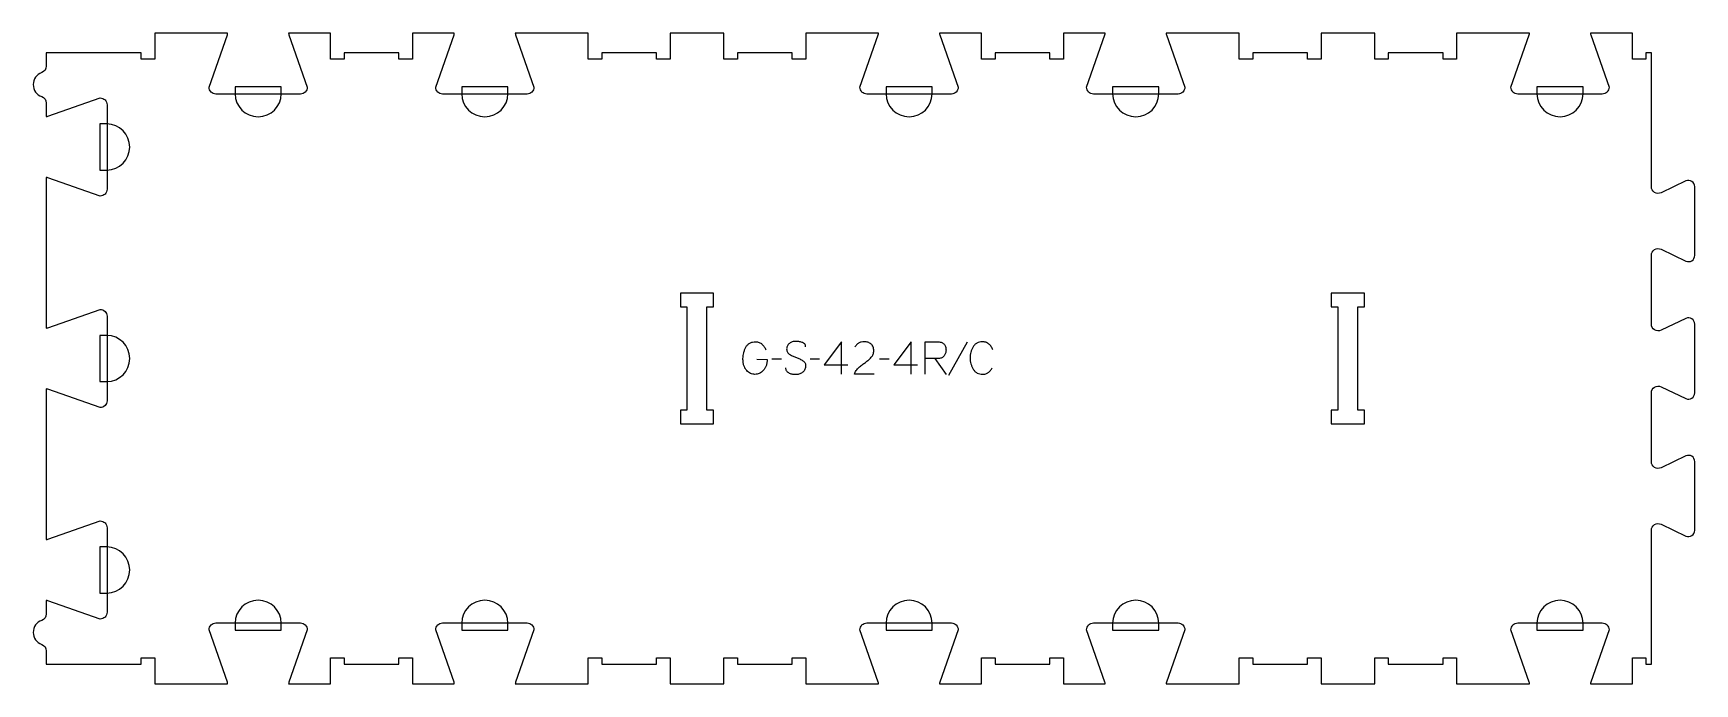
# Model space of a CAD drawing. Extents: x 0 to 1532, y 0 to 600.
import ezdxf

# ---------------------------------------------------------------- set-up
doc = ezdxf.new("R2010")
doc.units = 0
for name, color, linetype in [('1_ANYTOOL_1MMDEEP_LABELS_S', 2, 'CONTINUOUS'), ('3_ANYTOOL_CUTTHROUGH_INSID', 4, 'CONTINUOUS'), ('4_ANYTOOL_CUTTHROUGH_OUTSI', 5, 'CONTINUOUS'), ('5_ANYTOOL_HALF_MILL_9MM_IN', 3, 'CONTINUOUS')]:
    doc.layers.add(name, color=color, linetype=linetype)

msp = doc.modelspace()

# ---------------------------------------------------------------- linework, layer by layer
at = {"layer": '1_ANYTOOL_1MMDEEP_LABELS_S'}
for p, q in [((860.96561, 314.728573), (843.779896, 283.957144)), ((689.708467, 299.085716), (680.922753, 299.000001)), ((724.76561, 299.085716), (715.979896, 299.000001)), ((729.051324, 293.857144), (750.822753, 293.857144)), ((788.96561, 299.085716), (780.179896, 299.000001)), ((793.251324, 293.857144), (815.022753, 293.857144)), ((831.008467, 299.642858), (841.46561, 285.157144))]:
    msp.add_line(p, q, dxfattribs=at)
for points in [[(666.822753, 299.000001), (676.594182, 298.957144, -0.031732), (676.326071, 295.949742, -0.048764), (675.581682, 293.032144, -0.050291), (674.471969, 290.721636, -0.060119), (672.887039, 288.714287, -0.036578), (671.155019, 287.227871, -0.050793), (669.195967, 286.067858, -0.051881), (667.24295, 285.400114, -0.053919), (665.194182, 285.157144, -0.055881), (663.159034, 285.364088, -0.055271), (661.219182, 286.014287, -0.05403), (659.293206, 287.173481, -0.038531), (657.608467, 288.67143, -0.067281), (656.060754, 290.782444, -0.049165), (655.037039, 293.203573, -0.047412), (654.364112, 296.407491, -0.028075), (654.179896, 299.685716, -0.03109), (654.347422, 302.377295, -0.031496), (654.849539, 305.026787, -0.031425), (655.700411, 307.655032, -0.02824), (656.858467, 310.164287, -0.064555), (658.387271, 312.315812, -0.078906), (660.45311, 313.941073, -0.076878), (663.076711, 314.915622, -0.050594), (665.879896, 315.200001, -0.039946), (667.539457, 315.067205, -0.052714), (669.142396, 314.632144, -0.053511), (670.525593, 313.91681, -0.05153), (671.729896, 312.928573, -0.040443), (673.77012, 310.505431, -0.04035), (675.394182, 307.785716)], [(711.951324, 310.614287, 0.071867), (711.758211, 311.950894, 0.100684), (711.131682, 313.132144, 0.047558), (710.657128, 313.608595, 0.038563), (710.107128, 313.997323, 0.037928), (709.40994, 314.344791, 0.026634), (708.672753, 314.600001, 0.028461), (705.64942, 315.285984, 0.041577), (702.56561, 315.542858, 0.036938), (701.06325, 315.431719, 0.041531), (699.597753, 315.087501, 0.041583), (698.220376, 314.510293, 0.038125), (696.951324, 313.72143, 0.057611), (695.881172, 312.729526, 0.065808), (695.087039, 311.50893, 0.06469), (694.609543, 310.049375, 0.046778), (694.46561, 308.514287, 0.052235), (694.627966, 306.964445, 0.075448), (695.172753, 305.514287, 0.076671), (696.088845, 304.341234, 0.061023), (697.294182, 303.457144, 0.021951), (700.323036, 301.929798, 0.018213), (703.46561, 300.650001, -0.02405), (706.567095, 299.344539, -0.02981), (709.508467, 297.714287, -0.068439), (710.649769, 296.748356, -0.079282), (711.458467, 295.49643, -0.076308), (711.883467, 293.917748, -0.047772), (711.908467, 292.27143, -0.046243), (711.615233, 290.590471, -0.06359), (710.96561, 289.019644, -0.064671), (709.992786, 287.735455, -0.057073), (708.737039, 286.72143, -0.067522), (705.76873, 285.35852, -0.070793), (702.544182, 284.857144, -0.064027), (699.405166, 285.219659, -0.070447), (696.479896, 286.400001, -0.054374), (695.321479, 287.249634, -0.074742), (694.422753, 288.360716, -0.075199), (693.899746, 289.667094, -0.057737), (693.737039, 291.07143)], [(775.251324, 285.242858), (756.951324, 285.285716, -0.034491), (757.614103, 287.033048, -0.037732), (758.520967, 288.666073, -0.037744), (759.660262, 290.140709, -0.03482), (761.001324, 291.435716, -0.00859), (763.960549, 293.834298, -0.008791), (767.001324, 296.128573, 0.020588), (769.820613, 298.362015, 0.025206), (772.422753, 300.842858, 0.046908), (773.443348, 302.1441, 0.051091), (774.19061, 303.617858, 0.050722), (774.639343, 305.266033, 0.041139), (774.779896, 306.97143, 0.039396), (774.637251, 308.779016, 0.058519), (774.147753, 310.517858, 0.060358), (773.357195, 311.924974, 0.061397), (772.251324, 313.100001, 0.048006), (770.895367, 314.021961, 0.045901), (769.39061, 314.675001, 0.045216), (767.650549, 315.077561, 0.034258), (765.86561, 315.200001, 0.055622), (763.23104, 314.906014, 0.079896), (760.787039, 313.925001, 0.080617), (758.817651, 312.259301, 0.060287), (757.379896, 310.100001)], [(822.008467, 285.200001), (822.008467, 315.200001), (833.36561, 315.200001, -0.030274), (835.131423, 315.092986, -0.049), (836.85311, 314.709823, -0.050774), (838.185633, 314.117367, -0.06445), (839.344182, 313.239287, -0.0646), (840.234093, 312.103256, -0.052254), (840.838824, 310.788394, -0.050381), (841.22796, 309.095846, -0.031337), (841.337039, 307.357144, -0.040022), (841.226878, 305.983087, -0.042626), (840.892396, 304.64643, -0.04247), (840.323711, 303.35671, -0.036572), (839.558467, 302.17143, -0.051097), (838.61669, 301.157475, -0.061981), (837.474539, 300.382144, -0.061813), (836.165537, 299.905644, -0.049309), (834.779896, 299.728573, -0.003273), (833.912245, 299.690881, -0.003121), (833.044182, 299.664287, -0.003882), (832.0264, 299.647368, -0.002215), (831.008467, 299.642858), (822.051324, 299.642858)], [(884.579896, 307.700001, 0.059291), (883.043735, 310.629418, 0.066881), (880.829896, 313.078573, 0.04529), (879.51291, 314.00245, 0.046757), (878.049539, 314.669644, 0.04633), (876.409626, 315.073976, 0.037303), (874.722753, 315.200001, 0.054828), (872.217113, 314.924416, 0.073548), (869.874539, 314.026787, 0.073729), (867.905217, 312.498554, 0.056205), (866.387039, 310.507144, 0.033355), (865.165869, 308.117268, 0.034965), (864.281682, 305.58393, 0.034911), (863.751654, 302.915923, 0.031589), (863.579896, 300.200001, 0.032085), (863.754399, 297.483373, 0.035383), (864.292396, 294.816073, 0.035431), (865.190885, 292.280916, 0.033598), (866.429896, 289.892858, 0.058628), (867.992097, 287.891973, 0.073381), (870.013824, 286.373216, 0.072539), (872.459797, 285.472162, 0.05208), (875.06561, 285.200001, 0.033243), (876.506985, 285.295938, 0.042283), (877.91561, 285.607144, 0.042766), (879.158307, 286.114233, 0.044269), (880.294182, 286.828573, 0.055485), (882.305977, 288.743474, 0.045948), (883.894182, 291.028573)]]:
    msp.add_lwpolyline(points, format="xyb", dxfattribs=at)
for points in [[(745.037039, 285.200001), (745.079896, 315.242858), (729.051324, 293.857144)], [(809.237039, 285.200001), (809.279896, 315.242858), (793.251324, 293.857144)]]:
    msp.add_lwpolyline(points, dxfattribs=at)
at = {"layer": '3_ANYTOOL_CUTTHROUGH_INSID'}
for points in [[(627, 360), (596.5, 360), (596.5, 347.5), (602.5, 347.5), (602.5, 252), (596.5, 252), (596.5, 239.5), (627, 239.5), (627, 252), (621, 252), (621, 347.5), (627, 347.5)], [(1227, 360), (1196.5, 360), (1196.5, 347.5), (1202.5, 347.5), (1202.5, 252), (1196.5, 252), (1196.5, 239.5), (1227, 239.5), (1227, 252), (1221, 252), (1221, 347.5), (1227, 347.5)]]:
    msp.add_lwpolyline(points, close=True, dxfattribs=at)
at = {"layer": '4_ANYTOOL_CUTTHROUGH_OUTSI'}
msp.add_lwpolyline([(1361.75, 0), (1379.191563, 0, 0.061784), (1378.956569, 1.39487), (1362.061035, 49.667412, -0.084368), (1362.047, 49.75, -0.414214), (1368.297, 56), (1446.297, 56, -0.414214), (1452.547, 49.75, -0.084368), (1452.532965, 49.667412), (1435.633852, 1.383805, 0.061178), (1435.402437, 0), (1474, 0), (1474, 23.75, -0.414214), (1474.25, 24), (1486.25, 24, -0.414214), (1486.5, 23.75), (1486.5, 18), (1491.5, 18), (1491.5, 141.396983, -0.257375), (1494.413347, 146.681795, -0.257375), (1500.437359, 147.039731), (1523.27763, 136.162051, 0.551268), (1531.5, 141.353379), (1531.5, 204.746983, 0.257375), (1528.819721, 209.60901, 0.257375), (1523.27763, 209.938311), (1500.437359, 199.060631, -0.551268), (1491.5, 204.703379), (1491.5, 268.096802, -0.551268), (1500.437359, 273.73955), (1523.27763, 262.86187, 0.551268), (1531.5, 268.053198), (1531.5, 331.446802, 0.551268), (1523.27763, 336.63813), (1500.437359, 325.76045, -0.551268), (1491.5, 331.403198), (1491.5, 394.796621, -0.551268), (1500.437359, 400.439369), (1523.27763, 389.561689, 0.257375), (1528.819721, 389.89099, 0.257375), (1531.5, 394.753017), (1531.5, 458.146621, 0.257375), (1528.819721, 463.008648, 0.257375), (1523.27763, 463.337949), (1500.437359, 452.460269, -0.257375), (1494.413347, 452.818205, -0.257375), (1491.5, 458.103017), (1491.5, 581.5), (1486.5, 581.5), (1486.5, 575.75, -0.414214), (1486.25, 575.5), (1474.25, 575.5, -0.414214), (1474, 575.75), (1474, 599.5), (1435.402437, 599.5, 0.061784), (1435.637431, 598.10513), (1452.532965, 549.832588, -0.084368), (1452.547, 549.75, -0.414214), (1446.297, 543.5), (1368.297, 543.5, -0.414214), (1362.047, 549.75, -0.084368), (1362.061035, 549.832588), (1378.960148, 598.116195, 0.061178), (1379.191563, 599.5), (1312, 599.5), (1312, 575.75, -0.414214), (1311.75, 575.5), (1299.75, 575.5, -0.414214), (1299.5, 575.75), (1299.5, 581.5), (1249, 581.5), (1249, 575.75, -0.414214), (1248.75, 575.5), (1236.75, 575.5, -0.414214), (1236.5, 575.75), (1236.5, 599.5), (1187, 599.5), (1187, 575.75, -0.414214), (1186.75, 575.5), (1174.75, 575.5, -0.414214), (1174.5, 575.75), (1174.5, 581.5), (1124, 581.5), (1124, 575.75, -0.414214), (1123.75, 575.5), (1111.75, 575.5, -0.414214), (1111.5, 575.75), (1111.5, 599.5), (1061.75, 599.5), (1044.308437, 599.5, 0.061784), (1044.543431, 598.10513), (1061.438965, 549.832588, -0.084368), (1061.453, 549.75, -0.414214), (1055.203, 543.5), (977.203, 543.5, -0.414214), (970.953, 549.75, -0.084368), (970.967035, 549.832588), (987.866148, 598.116195, 0.061178), (988.097563, 599.5), (949.5, 599.5), (949.5, 575.75, -0.414214), (949.25, 575.5), (937.25, 575.5, -0.414214), (937, 575.75), (937, 581.5), (886.5, 581.5), (886.5, 575.75, -0.414214), (886.25, 575.5), (874.25, 575.5, -0.414214), (874, 575.75), (874, 599.5), (835.402437, 599.5, 0.061784), (835.637431, 598.10513), (852.532965, 549.832588, -0.084368), (852.547, 549.75, -0.414214), (846.297, 543.5), (768.297, 543.5, -0.414214), (762.047, 549.75, -0.084368), (762.061035, 549.832588), (778.960148, 598.116195, 0.061178), (779.191563, 599.5), (712, 599.5), (712, 575.75, -0.414214), (711.75, 575.5), (699.75, 575.5, -0.414214), (699.5, 575.75), (699.5, 581.5), (649, 581.5), (649, 575.75, -0.414214), (648.75, 575.5), (636.75, 575.5, -0.414214), (636.5, 575.75), (636.5, 599.5), (587, 599.5), (587, 575.75, -0.414214), (586.75, 575.5), (574.75, 575.5, -0.414214), (574.5, 575.75), (574.5, 581.5), (524, 581.5), (524, 575.75, -0.414214), (523.75, 575.5), (511.75, 575.5, -0.414214), (511.5, 575.75), (511.5, 599.5), (461.75, 599.5), (444.308437, 599.5, 0.061784), (444.543431, 598.10513), (461.438965, 549.832588, -0.084368), (461.453, 549.75, -0.414214), (455.203, 543.5), (377.203, 543.5, -0.414214), (370.953, 549.75, -0.084368), (370.967035, 549.832588), (387.866148, 598.116195, 0.061178), (388.097563, 599.5), (349.5, 599.5), (349.5, 575.75, -0.414214), (349.25, 575.5), (337.25, 575.5, -0.414214), (337, 575.75), (337, 581.5), (286.5, 581.5), (286.5, 575.75, -0.414214), (286.25, 575.5), (274.25, 575.5, -0.414214), (274, 575.75), (274, 599.5), (235.402437, 599.5, 0.061784), (235.637431, 598.10513), (252.532965, 549.832588, -0.084368), (252.547, 549.75, -0.414214), (246.297, 543.5), (168.297, 543.5, -0.414214), (162.047, 549.75, -0.084368), (162.061035, 549.832588), (178.960148, 598.116195, 0.061178), (179.191563, 599.5), (112, 599.5), (112, 575.75, -0.414214), (111.75, 575.5), (99.75, 575.5, -0.414214), (99.5, 575.75), (99.5, 581.5), (12, 581.5), (12, 569.095563, -0.317837), (7.833333, 563.203006, 0.707107), (7.833333, 541.046994, -0.317837), (12, 535.154437), (12, 522.755437, 0.061784), (13.39487, 522.990431), (61.667412, 539.885965, -0.084368), (61.75, 539.9, -0.414214), (68, 533.65), (68, 455.65, -0.414214), (61.75, 449.4, -0.084368), (61.667412, 449.414035), (13.383805, 466.313148, 0.061178), (12, 466.544563), (12, 327.855437, 0.061784), (13.39487, 328.090431), (61.667412, 344.985965, -0.084368), (61.75, 345, -0.414214), (68, 338.75), (68, 260.75, -0.414214), (61.75, 254.5, -0.084368), (61.667412, 254.514035), (13.383805, 271.413148, 0.061178), (12, 271.644563), (12, 132.955437, 0.061784), (13.39487, 133.190431), (61.667412, 150.085965, -0.084368), (61.75, 150.1, -0.414214), (68, 143.85), (68, 65.85, -0.414214), (61.75, 59.6, -0.084368), (61.667412, 59.614035), (13.383805, 76.513148, 0.061178), (12, 76.744563), (12, 64.345563, -0.317837), (7.833333, 58.453006, 0.707107), (7.833333, 36.296994, -0.317837), (12, 30.404437), (12, 18), (99.5, 18), (99.5, 23.75, -0.414214), (99.75, 24), (111.75, 24, -0.414214), (112, 23.75), (112, 0), (179.191563, 0, 0.061784), (178.956569, 1.39487), (162.061035, 49.667412, -0.084368), (162.047, 49.75, -0.414214), (168.297, 56), (246.297, 56, -0.414214), (252.547, 49.75, -0.084368), (252.532965, 49.667412), (235.633852, 1.383805, 0.061178), (235.402437, 0), (274, 0), (274, 23.75, -0.414214), (274.25, 24), (286.25, 24, -0.414214), (286.5, 23.75), (286.5, 18), (337, 18), (337, 23.75, -0.414214), (337.25, 24), (349.25, 24, -0.414214), (349.5, 23.75), (349.5, 0), (388.097563, 0, 0.061784), (387.862569, 1.39487), (370.967035, 49.667412, -0.084368), (370.953, 49.75, -0.414214), (377.203, 56), (455.203, 56, -0.414214), (461.453, 49.75, -0.084368), (461.438965, 49.667412), (444.539852, 1.383805, 0.061178), (444.308437, 0), (511.5, 0), (511.5, 23.75, -0.414214), (511.75, 24), (523.75, 24, -0.414214), (524, 23.75), (524, 18), (574.5, 18), (574.5, 23.75, -0.414214), (574.75, 24), (586.75, 24, -0.414214), (587, 23.75), (587, 0), (636.5, 0), (636.5, 23.75, -0.414214), (636.75, 24), (648.75, 24, -0.414214), (649, 23.75), (649, 18), (699.5, 18), (699.5, 23.75, -0.414214), (699.75, 24), (711.75, 24, -0.414214), (712, 23.75), (712, 0), (761.75, 0), (779.191563, 0, 0.061784), (778.956569, 1.39487), (762.061035, 49.667412, -0.084368), (762.047, 49.75, -0.414214), (768.297, 56), (846.297, 56, -0.414214), (852.547, 49.75, -0.084368), (852.532965, 49.667412), (835.633852, 1.383805, 0.061178), (835.402437, 0), (874, 0), (874, 23.75, -0.414214), (874.25, 24), (886.25, 24, -0.414214), (886.5, 23.75), (886.5, 18), (937, 18), (937, 23.75, -0.414214), (937.25, 24), (949.25, 24, -0.414214), (949.5, 23.75), (949.5, 0), (988.097563, 0, 0.061784), (987.862569, 1.39487), (970.967035, 49.667412, -0.084368), (970.953, 49.75, -0.414214), (977.203, 56), (1055.203, 56, -0.414214), (1061.453, 49.75, -0.084368), (1061.438965, 49.667412), (1044.539852, 1.383805, 0.061178), (1044.308437, 0), (1111.5, 0), (1111.5, 23.75, -0.414214), (1111.75, 24), (1123.75, 24, -0.414214), (1124, 23.75), (1124, 18), (1174.5, 18), (1174.5, 23.75, -0.414214), (1174.75, 24), (1186.75, 24, -0.414214), (1187, 23.75), (1187, 0), (1236.5, 0), (1236.5, 23.75, -0.414214), (1236.75, 24), (1248.75, 24, -0.414214), (1249, 23.75), (1249, 18), (1299.5, 18), (1299.5, 23.75, -0.414214), (1299.75, 24), (1311.75, 24, -0.414214), (1312, 23.75), (1312, 0)], format="xyb", close=True, dxfattribs=at)
at = {"layer": '5_ANYTOOL_HALF_MILL_9MM_IN'}
for points in [[(186.047, 544), (186.047, 543.75, 1), (228.547, 543.75), (228.547, 550), (186.047, 550)], [(394.953002, 543.74, 0.999765), (437.453, 543.75), (437.453, 550), (394.953, 550)], [(786.047, 544), (786.047, 543.75, 1), (828.547, 543.75), (828.547, 550), (786.047, 550)], [(994.953, 544), (994.953, 543.75, 1), (1037.453, 543.75), (1037.453, 550), (994.953, 550)], [(1386.047002, 543.74, 0.999765), (1428.547, 543.75), (1428.547, 550), (1386.047, 550)], [(67.5, 473.4), (67.75, 473.4, 1), (67.75, 515.9), (61.5, 515.9), (61.5, 473.4)], [(67.5, 278.5), (67.75, 278.5, 1), (67.75, 321), (61.5, 321), (61.5, 278.5)], [(67.5, 83.6), (67.75, 83.6, 1), (67.75, 126.1), (61.5, 126.1), (61.5, 83.6)], [(228.547, 55.75, 1), (186.047, 55.75), (186.047, 49.5), (228.547, 49.5)], [(437.453, 55.75, 1), (394.953, 55.75), (394.953, 49.5), (437.453, 49.5)], [(828.547, 55.75, 1), (786.047, 55.75), (786.047, 49.5), (828.547, 49.5)], [(1037.453, 55.75, 1), (994.953, 55.75), (994.953, 49.5), (1037.453, 49.5)], [(1428.547, 55.75, 1), (1386.047, 55.75), (1386.047, 49.5), (1428.547, 49.5)]]:
    msp.add_lwpolyline(points, format="xyb", close=True, dxfattribs=at)

doc.saveas('drawing.dxf')
